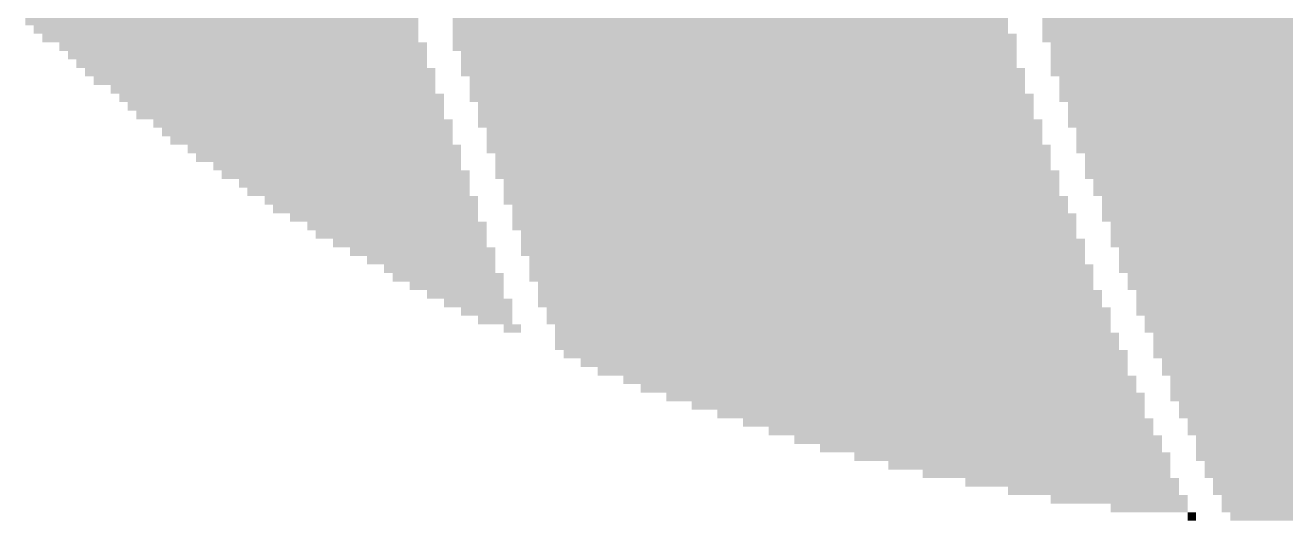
# Model space of a CAD drawing. Extents: x 0 to 158, y 0 to 111.
# Drawn here: x 118.197 to 121.885, y 6.893 to 8.343 of the extents above; entities that cross this region are included whole.
import ezdxf

# ---------------------------------------------------------------- set-up
doc = ezdxf.new("R2010")
doc.units = 0
doc.layers.add('21', color=53, linetype='CONTINUOUS')

# ---------------------------------------------------------------- blocks, each defined once
blk = doc.blocks.new('RECT')
blk.add_solid([(-0.5, -0.5), (0.5, -0.5), (-0.5, 0.5), (0.5, 0.5)])

msp = doc.modelspace()

# ---------------------------------------------------------------- block references
at = {"layer": '21', "yscale": 0.025}
for p, xscale in [((118.7725, 8.355), 1.15), ((118.785, 8.33), 1.125), ((120.26, 8.355), 1.625), ((120.26, 8.33), 1.625), ((121.985, 8.355), 1.625), ((121.9975, 8.33), 1.65), ((118.7975, 8.305), 1.1), ((120.2725, 8.305), 1.65), ((121.9975, 8.305), 1.65), ((118.835, 8.28), 1.075), ((118.8475, 8.255), 1.05), ((120.2725, 8.28), 1.65), ((120.285, 8.255), 1.625), ((122.0225, 8.28), 1.65), ((122.0225, 8.255), 1.65), ((118.86, 8.23), 1.025), ((120.285, 8.23), 1.625), ((122.0225, 8.23), 1.65), ((118.885, 8.205), 1.025), ((120.2975, 8.205), 1.65), ((120.31, 8.18), 1.625), ((122.035, 8.205), 1.675), ((122.0475, 8.18), 1.65), ((118.9225, 8.155), 0.95), ((120.31, 8.155), 1.625), ((122.06, 8.155), 1.675), ((118.9475, 8.13), 0.95), ((118.96, 8.105), 0.925), ((120.3225, 8.13), 1.65), ((120.335, 8.105), 1.625), ((122.06, 8.13), 1.675), ((122.085, 8.105), 1.675), ((118.9725, 8.08), 0.9), ((120.335, 8.08), 1.625), ((122.085, 8.08), 1.675), ((119.01, 8.055), 0.875), ((119.0225, 8.03), 0.85), ((120.3475, 8.055), 1.65), ((120.36, 8.03), 1.625), ((122.0975, 8.055), 1.7), ((122.11, 8.03), 1.675), ((119.035, 8.005), 0.825), ((120.36, 8.005), 1.625), ((122.1225, 8.005), 1.7), ((119.0725, 7.98), 0.8), ((119.085, 7.955), 0.775), ((120.3725, 7.98), 1.65), ((120.385, 7.955), 1.625), ((122.1225, 7.98), 1.7), ((122.1475, 7.955), 1.7), ((119.11, 7.93), 0.725), ((120.385, 7.93), 1.625), ((122.1475, 7.93), 1.7), ((119.135, 7.905), 0.725), ((119.16, 7.88), 0.675), ((120.3975, 7.905), 1.65), ((120.41, 7.88), 1.625), ((122.16, 7.905), 1.725), ((122.1725, 7.88), 1.7), ((119.1725, 7.855), 0.65), ((120.41, 7.855), 1.625), ((122.185, 7.855), 1.725), ((119.21, 7.83), 0.625), ((119.2225, 7.805), 0.6), ((120.4225, 7.83), 1.65), ((120.435, 7.805), 1.625), ((122.1975, 7.83), 1.7), ((122.21, 7.805), 1.725), ((119.2475, 7.78), 0.55), ((120.4475, 7.78), 1.65), ((122.21, 7.78), 1.725), ((119.285, 7.755), 0.525), ((120.4475, 7.755), 1.65), ((122.235, 7.755), 1.725), ((119.2975, 7.73), 0.5), ((119.3225, 7.705), 0.45), ((120.46, 7.73), 1.625), ((120.4725, 7.705), 1.65), ((122.235, 7.73), 1.725), ((122.2475, 7.705), 1.75), ((119.36, 7.68), 0.425), ((120.4725, 7.68), 1.65), ((122.26, 7.68), 1.725), ((119.385, 7.655), 0.375), ((119.41, 7.63), 0.325), ((120.485, 7.655), 1.625), ((120.4975, 7.63), 1.65), ((122.2725, 7.655), 1.75), ((122.2725, 7.63), 1.75), ((119.435, 7.605), 0.325), ((120.4975, 7.605), 1.65), ((122.2975, 7.605), 1.75), ((119.46, 7.58), 0.275), ((119.485, 7.555), 0.225), ((120.51, 7.58), 1.625), ((120.5225, 7.555), 1.65), ((122.2975, 7.58), 1.75), ((122.3225, 7.555), 1.75), ((119.5225, 7.53), 0.2), ((120.5225, 7.53), 1.65), ((122.3225, 7.53), 1.75), ((119.5475, 7.505), 0.15), ((119.5725, 7.48), 0.1), ((120.5475, 7.505), 1.65), ((120.5475, 7.48), 1.65), ((122.335, 7.505), 1.775), ((122.36, 7.48), 1.775), ((119.6225, 7.455), 0.05), ((120.56, 7.455), 1.625), ((122.36, 7.455), 1.775), ((120.5725, 7.43), 1.65), ((120.5725, 7.405), 1.65), ((122.385, 7.43), 1.775), ((122.385, 7.405), 1.775), ((120.5975, 7.38), 1.65), ((122.3975, 7.38), 1.8), ((120.6225, 7.355), 1.6), ((120.6475, 7.33), 1.55), ((122.4225, 7.355), 1.8), ((122.4225, 7.33), 1.8), ((120.6975, 7.305), 1.5), ((122.4475, 7.305), 1.8), ((120.7225, 7.28), 1.45), ((120.7725, 7.255), 1.4), ((122.46, 7.28), 1.825), ((122.46, 7.255), 1.825), ((120.81, 7.23), 1.325), ((122.485, 7.23), 1.825), ((120.8475, 7.205), 1.25), ((120.8975, 7.18), 1.2), ((122.4975, 7.205), 1.85), ((122.5225, 7.18), 1.85), ((120.935, 7.155), 1.125), ((122.535, 7.155), 1.875), ((120.985, 7.13), 1.075), ((122.535, 7.13), 1.825), ((122.51, 7.105), 1.775), ((121.085, 7.08), 0.925), ((122.4725, 7.08), 1.7), ((121.135, 7.055), 0.825), ((122.4475, 7.055), 1.6), ((121.185, 7.03), 0.725), ((121.26, 7.005), 0.625), ((122.41, 7.03), 1.525), ((122.3725, 7.005), 1.4), ((121.3225, 6.98), 0.5), ((122.3225, 6.98), 1.3), ((121.3975, 6.955), 0.4), ((121.485, 6.93), 0.225), ((122.285, 6.955), 1.175), ((122.21, 6.93), 1.025), ((121.61, 6.905), 0.025), ((122.1225, 6.905), 0.8)]:
    msp.add_blockref('RECT', p, dxfattribs=dict(at, xscale=xscale))
for p in [(118.8975, 8.18), (121.0225, 7.105)]:
    msp.add_blockref('RECT', p, dxfattribs=at)

doc.saveas('drawing.dxf')
